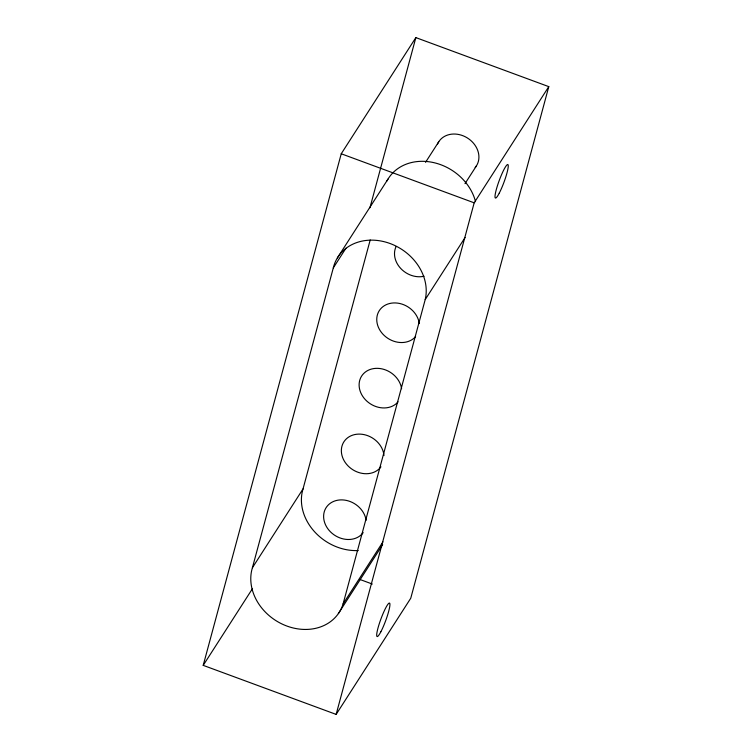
<?xml version="1.0" encoding="UTF-8"?>
<svg xmlns="http://www.w3.org/2000/svg" width="752" height="752" viewBox="0 0 752 752"><rect width="100%" height="100%" fill="white"/><g stroke="black" fill="none" stroke-linecap="round" stroke-linejoin="round"><path stroke-width="1.13" d="M203.209 665.36L341.239 153.775L415.856 37.6L548.791 86.64L410.761 598.225L336.144 714.4L203.209 665.36L252.531 588.562M382.947 541.891L343.081 603.978A49.2 41.05 32.7 0 1 285.459 625.504A49.2 41.05 32.7 0 1 252.409 567.741L333.305 267.9L345.967 248.188M369.946 207.749L415.856 37.6M252.409 567.741L303.037 488.903L370.2 239.982M343.081 603.978L425.218 299.559L465.093 237.482M336.144 714.4L474.183 202.824L548.791 86.64M337.375 257.927L388.004 179.089M425.538 162.347L438.792 141.705M464.999 183.657L476.364 165.966M338.353 613.613L382.655 544.636M341.239 153.775L474.183 202.824M360.217 579.576L372.306 584.041M333.305 267.9A49.2 41.05 32.7 0 1 388.944 243.112A49.2 41.05 32.7 0 1 425.218 299.559M386.96 180.95A49.2 41.05 32.7 0 1 434.111 162.705A49.2 41.05 32.7 0 1 475.537 201.686M358.243 550.558A49.2 41.05 32.7 0 1 303.037 488.903M424.062 276.247A22.363 18.659 32.7 0 1 400.788 268.53A22.363 18.659 32.7 0 1 396.107 246.524M415.593 336.586A22.363 18.659 32.7 0 1 381.508 332.525A22.363 18.659 32.7 0 1 389.752 303.479A22.363 18.659 32.7 0 1 419.287 323.557M398.081 401.841A22.363 18.659 32.7 0 1 364.015 398.118A22.363 18.659 32.7 0 1 371.883 368.941A22.363 18.659 32.7 0 1 401.606 388.746M380.935 466.842A22.363 18.659 32.7 0 1 346.503 464.191A22.363 18.659 32.7 0 1 354.483 434.628A22.363 18.659 32.7 0 1 383.981 455.562M363.188 532.623A22.363 18.659 32.7 0 1 329.009 530.263A22.363 18.659 32.7 0 1 336.05 500.578A22.363 18.659 32.7 0 1 366.111 520.299M437.429 144.309A22.363 18.659 32.7 0 1 467.218 137.86A22.363 18.659 32.7 0 1 475.198 167.536M499.262 193.123A17.888 2.529 -69.7 0 0 508.173 165.026A17.888 2.529 -69.7 0 0 497.448 185.678A17.888 2.529 -69.7 0 0 499.262 193.123M380.869 631.774A17.888 2.529 -69.7 0 0 389.856 603.602A17.888 2.529 -69.7 0 0 379.177 624.038A17.888 2.529 -69.7 0 0 380.869 631.774"/></g></svg>
